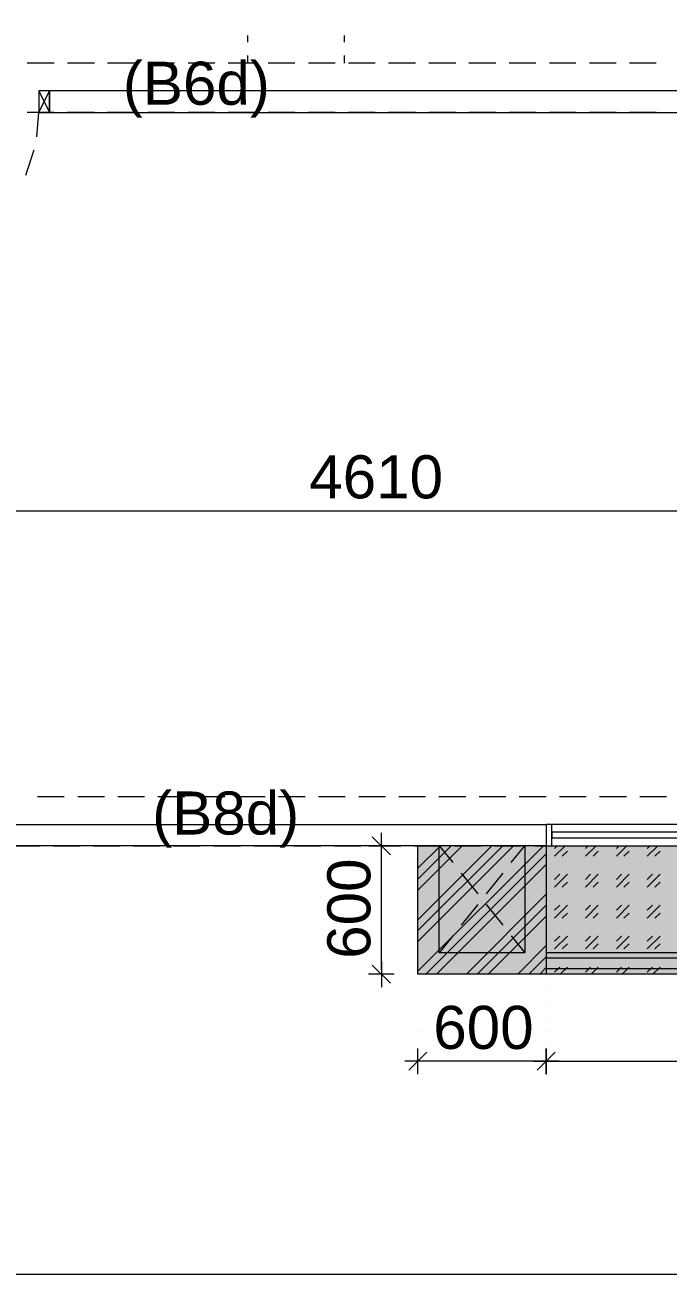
# Model space of a CAD drawing. Header units: millimetres. Extents: x -1303 to 98744, y -1303 to 90097.
# Drawn here: x 69359 to 72362, y 64032 to 69865 of the extents above; entities that cross this region are included whole.
import ezdxf

# ---------------------------------------------------------------- set-up
doc = ezdxf.new("R2010")
doc.units = ezdxf.units.MM
doc.layers.add('PDF_Geometry', color=7, linetype='Continuous')
doc.layers.add('PDF_Text', color=7, linetype='Continuous')
doc.layers.add('PDF_Solid Fills', color=192, linetype='Continuous', true_color=0xc2c0c0c0)
doc.styles.add('PDF ArialMT', font='arial.ttf')

msp = doc.modelspace()

# ---------------------------------------------------------------- linework, layer by layer
at = {"layer": 'PDF_Geometry', "color": 9, "lineweight": 0, "true_color": 0xc0c0c0}
for points in [[(74023.61861, 81272.1461), (75223.66506, 81272.1461), (75223.66506, 65432.01731), (71793.62796, 65432.01731)], [(74023.61861, 81247.60021), (75199.11916, 81247.60021), (75199.11916, 65457.40619), (71793.62796, 65457.40619)], [(74023.61861, 81197.67369), (75149.19264, 81197.67369), (75149.19264, 65507.33684), (71793.62796, 65507.33684)], [(74023.61861, 81172.2848), (75123.80375, 81172.2848), (75123.80375, 65531.87861), (71793.62796, 65531.87861)], [(67331.10529, 67357.3413), (67381.03595, 67257.47999), (68051.30424, 67257.47999), (68101.23903, 67357.3413), (68554.00753, 67357.3413), (68554.00753, 66131.90596), (71793.62796, 66131.90596), (71793.62796, 66032.04053), (66879.18391, 66032.04053), (66879.18391, 69687.19326), (66979.04522, 69687.19326), (66979.04522, 69556.8686), (68554.00753, 69556.8686), (68554.00753, 68127.4709), (68454.13795, 68127.4709), (68454.13795, 69456.99902), (66979.04522, 69456.99902), (66979.04522, 66131.90596), (68454.13795, 66131.90596), (68454.13795, 67257.47999), (68101.23903, 67257.47999), (68101.23903, 67357.3413)], [(69413.84122, 69342.74902), (69423.99843, 69456.99902), (69473.92495, 69556.8686)], [(69423.99843, 69556.8686), (69473.92495, 69456.99902)], [(69362.22046, 69163.34084), (69401.14678, 69281.82231)], [(71793.62796, 66032.04053), (71793.62796, 65432.01731), (71193.60061, 65432.01731), (71193.60061, 66032.04053)], [(71630.29444, 65953.33663), (71693.76666, 66032.04053), (71693.76666, 65531.87861), (71293.46191, 65531.87861), (71293.46191, 66032.04053), (71356.93413, 65953.33663)], [(71395.86872, 65904.24897), (71474.57262, 65806.9249)], [(71591.35985, 65904.24897), (71513.49894, 65806.9249)], [(71474.57262, 65757.84137), (71395.86872, 65660.5173)], [(71513.49894, 65757.84137), (71591.35985, 65660.5173)], [(71356.93413, 65611.43376), (71293.46191, 65531.87861)], [(71630.29444, 65611.43376), (71693.76666, 65531.87861)], [(67708.55425, 64032.24412), (74623.6377, 64032.24412)]]:
    msp.add_lwpolyline(points, dxfattribs=at)
for points in [[(73423.59126, 69456.99902), (73423.59126, 68487.14681), (73523.45256, 68487.14681), (73523.45256, 69687.19326), (72613.68408, 69687.19326), (72613.68408, 69987.62844), (72513.82278, 69987.62844), (72513.82278, 69556.8686), (69473.92495, 69556.8686), (69473.92495, 69456.99902)], [(69423.99843, 69456.99902), (69473.9299, 69456.99902), (69473.9299, 69556.86198), (69423.99843, 69556.86198)], [(71793.62796, 66032.04053), (73294.11126, 66032.04053), (73294.11126, 66131.90348), (71793.62796, 66131.90348)], [(71793.62796, 66032.04053), (71819.86314, 66032.04053), (71819.86314, 66131.90348), (71793.62796, 66131.90348)], [(71819.85984, 66069.27674), (73267.8728, 66069.27674), (73267.8728, 66095.51192), (71819.85984, 66095.51192)]]:
    msp.add_lwpolyline(points, close=True, dxfattribs=at)
at = {"layer": 'PDF_Geometry', "color": 180, "lineweight": 0, "true_color": 0x4f14ff}
for points in [[(70398.93338, 69815.83194), (70398.93338, 69784.51733)], [(70849.15637, 69815.83194), (70849.15637, 69784.51733)], [(70398.93338, 69721.89637), (70398.93338, 69687.19326)], [(70849.15637, 69721.89637), (70849.15637, 69687.19326)]]:
    msp.add_lwpolyline(points, dxfattribs=at)
at = {"layer": 'PDF_Geometry', "color": 157, "lineweight": 0, "true_color": 0x3f5f7f}
for points in [[(69495.08235, 69687.19326), (69369.83216, 69687.19326)], [(69682.96178, 69687.19326), (69557.71158, 69687.19326)], [(69869.99821, 69687.19326), (69744.73975, 69687.19326)], [(70057.86937, 69687.19326), (69932.61918, 69687.19326)], [(70244.9058, 69687.19326), (70120.4986, 69687.19326)], [(70432.78523, 69687.19326), (70307.52676, 69687.19326)], [(70619.81339, 69687.19326), (70495.40619, 69687.19326)], [(70807.69281, 69687.19326), (70682.44263, 69687.19326)], [(70994.72099, 69687.19326), (70870.31378, 69687.19326)], [(71182.60041, 69687.19326), (71057.35021, 69687.19326)], [(71370.47983, 69687.19326), (71245.22964, 69687.19326)], [(71557.508, 69687.19326), (71432.25781, 69687.19326)], [(71745.38742, 69687.19326), (71620.13723, 69687.19326)], [(71932.41559, 69687.19326), (71808.01666, 69687.19326)], [(72120.29502, 69687.19326), (71995.04482, 69687.19326)], [(72307.33145, 69687.19326), (72182.92424, 69687.19326)], [(69495.08235, 69456.99902), (69369.83216, 69456.99902)], [(69682.96178, 69456.99902), (69557.71158, 69456.99902)], [(69869.99821, 69456.99902), (69744.73975, 69456.99902)], [(70057.86937, 69456.99902), (69932.61918, 69456.99902)], [(70244.9058, 69456.99902), (70120.4986, 69456.99902)], [(70432.78523, 69456.99902), (70307.52676, 69456.99902)], [(70619.81339, 69456.99902), (70495.40619, 69456.99902)], [(70807.69281, 69456.99902), (70682.44263, 69456.99902)], [(70994.72099, 69456.99902), (70870.31378, 69456.99902)], [(71182.60041, 69456.99902), (71057.35021, 69456.99902)], [(71370.47983, 69456.99902), (71245.22964, 69456.99902)], [(71557.508, 69456.99902), (71432.25781, 69456.99902)], [(71745.38742, 69456.99902), (71620.13723, 69456.99902)], [(71932.41559, 69456.99902), (71808.01666, 69456.99902)], [(72120.29502, 69456.99902), (71995.04482, 69456.99902)], [(72307.33145, 69456.99902), (72182.92424, 69456.99902)], [(69417.22971, 66262.23477), (69542.4799, 66262.23477)], [(69605.10087, 66262.23477), (69730.35933, 66262.23477)], [(69792.9803, 66262.23477), (69917.3875, 66262.23477)], [(69980.01673, 66262.23477), (70105.26692, 66262.23477)], [(70167.88788, 66262.23477), (70292.29509, 66262.23477)], [(70354.92431, 66262.23477), (70480.17451, 66262.23477)], [(70542.80374, 66262.23477), (70667.20268, 66262.23477)], [(70729.83191, 66262.23477), (70855.0821, 66262.23477)], [(70917.71133, 66262.23477), (71042.96152, 66262.23477)], [(71104.7395, 66262.23477), (71229.98969, 66262.23477)], [(71292.61892, 66262.23477), (71417.86912, 66262.23477)], [(71480.49834, 66262.23477), (71604.90555, 66262.23477)], [(71667.52652, 66262.23477), (71792.7767, 66262.23477)], [(71855.40594, 66262.23477), (71979.81314, 66262.23477)], [(72042.4341, 66262.23477), (72167.69257, 66262.23477)], [(72230.31353, 66262.23477), (72354.72073, 66262.23477)], [(69302.97972, 66032.04053), (69427.37865, 66032.04053)], [(69490.00788, 66032.04053), (69615.25808, 66032.04053)], [(69677.8873, 66032.04053), (69802.29451, 66032.04053)], [(69864.91548, 66032.04053), (69990.16567, 66032.04053)], [(70052.7949, 66032.04053), (70177.2021, 66032.04053)], [(70239.82306, 66032.04053), (70365.08153, 66032.04053)], [(70427.70249, 66032.04053), (70552.95268, 66032.04053)], [(70614.73893, 66032.04053), (70739.98911, 66032.04053)], [(70802.61008, 66032.04053), (70927.86854, 66032.04053)], [(70990.48951, 66032.04053), (71114.89671, 66032.04053)], [(71177.52594, 66032.04053), (71302.77613, 66032.04053)], [(71365.39709, 66032.04053), (71489.8043, 66032.04053)], [(71552.43353, 66032.04053), (71677.68372, 66032.04053)], [(71740.31295, 66032.04053), (71864.71189, 66032.04053)], [(71927.34112, 66032.04053), (72052.59132, 66032.04053)], [(72115.22054, 66032.04053), (72240.47074, 66032.04053)], [(72302.24871, 66032.04053), (72427.4989, 66032.04053)]]:
    msp.add_lwpolyline(points, dxfattribs=at)
at = {"layer": 'PDF_Geometry', "color": 122, "lineweight": 0, "true_color": 0x00b88a}
msp.add_lwpolyline([(68724.10977, 67596.84149), (68703.79535, 67596.84149), (73273.79516, 67596.84149), (73253.48901, 67596.84149)], dxfattribs=at)
at = {"layer": 'PDF_Geometry', "color": 222, "lineweight": 0, "true_color": 0xb8008a}
for points in [[(71023.49836, 65971.95267), (71023.49836, 66092.12839)], [(70963.40637, 66032.04053), (71082.7391, 66032.04053)], [(71065.81317, 65989.72571), (70980.33229, 66074.35534)], [(71023.49836, 65452.32759), (71023.49836, 66012.57737)], [(70980.33229, 65474.33212), (71065.81317, 65389.70249)], [(71023.49836, 65492.10517), (71023.49836, 65371.92944)], [(71082.7391, 65432.01731), (70963.40637, 65432.01731)], [(71235.91542, 65068.10991), (71151.2858, 64983.48029)], [(71193.60061, 64965.70724), (71193.60061, 65085.88296)], [(71253.6926, 65025.7951), (71133.51688, 65025.7951)], [(71774.1648, 65025.7951), (71213.91502, 65025.7951)], [(71813.93411, 65025.7951), (75204.2019, 65025.7951)]]:
    msp.add_lwpolyline(points, dxfattribs=at)
at = {"layer": 'PDF_Geometry', "lineweight": 0}
for points in [[(71023.49836, 66032.04053), (71023.49836, 66032.04053)], [(71108.12799, 66032.04053), (71108.12799, 66032.04053)], [(71193.60061, 65950.79526), (71193.60061, 66032.04053)], [(71193.60061, 66032.04053), (71193.60061, 66032.04053)], [(71193.60061, 65927.10062), (71299.38764, 66032.04053)], [(71193.60061, 65686.75331), (71539.73908, 66032.04053)], [(71193.60061, 65446.40599), (71780.08226, 66032.04053)], [(71193.60061, 65876.32284), (71350.16542, 66032.04053)], [(71193.60061, 65635.97553), (71590.51686, 66032.04053)], [(71193.60061, 65824.69794), (71400.94319, 66032.04053)], [(71193.60061, 65584.35063), (71641.29463, 66032.04053)], [(71832.55429, 65982.957), (71881.63781, 66032.04053)], [(71832.55429, 66019.34608), (71846.09999, 66032.04053)], [(71976.42465, 65982.957), (72026.35943, 66032.04053)], [(71976.42465, 66019.34608), (71989.97035, 66032.04053)], [(72121.14627, 65982.957), (72170.2298, 66032.04053)], [(72121.14627, 66019.34608), (72133.84072, 66032.04053)], [(72265.01664, 65982.957), (72314.94316, 66032.04053)], [(72265.01664, 66019.34608), (72278.55407, 66032.04053)], [(71230.84095, 65432.01731), (71793.62796, 65994.80432)], [(71868.10038, 65982.957), (71892.64628, 66006.65164)], [(72012.81373, 65982.957), (72036.51665, 66006.65164)], [(72156.6841, 65982.957), (72181.23, 66006.65164)], [(72301.40572, 65982.957), (72325.10036, 66006.65164)], [(71281.61872, 65432.01731), (71793.62796, 65944.02654)], [(71193.60061, 65763.76709), (71193.60061, 65888.17016)], [(71832.55429, 65838.23951), (71892.64628, 65899.17449)], [(71832.55429, 65874.6286), (71856.24892, 65899.17449)], [(71868.10038, 65838.23951), (71892.64628, 65862.78127)], [(71976.42465, 65838.23951), (72036.51665, 65899.17449)], [(71976.42465, 65874.6286), (72000.97054, 65899.17449)], [(72012.81373, 65838.23951), (72036.51665, 65862.78127)], [(72121.14627, 65838.23951), (72181.23, 65899.17449)], [(72121.14627, 65874.6286), (72144.84091, 65899.17449)], [(72156.6841, 65838.23951), (72181.23, 65862.78127)], [(72265.01664, 65838.23951), (72325.10036, 65899.17449)], [(72265.01664, 65874.6286), (72289.55427, 65899.17449)], [(72301.40572, 65838.23951), (72325.10036, 65862.78127)], [(71420.40635, 65432.01731), (71793.62796, 65806.0819)], [(71471.18412, 65432.01731), (71793.62796, 65754.45701)], [(71832.55429, 65694.36915), (71892.64628, 65754.45701)], [(71832.55429, 65730.75824), (71856.24892, 65754.45701)], [(71976.42465, 65694.36915), (72036.51665, 65754.45701)], [(71976.42465, 65730.75824), (72000.97054, 65754.45701)], [(72121.14627, 65694.36915), (72181.23, 65754.45701)], [(72121.14627, 65730.75824), (72144.84091, 65754.45701)], [(72265.01664, 65694.36915), (72325.10036, 65754.45701)], [(72265.01664, 65730.75824), (72289.55427, 65754.45701)], [(71193.60061, 65575.88767), (71193.60061, 65701.13787)], [(71521.9619, 65432.01731), (71793.62796, 65703.67923)], [(71868.10038, 65694.36915), (71892.64628, 65718.06379)], [(72012.81373, 65694.36915), (72036.51665, 65718.06379)], [(72156.6841, 65694.36915), (72181.23, 65718.06379)], [(72301.40572, 65694.36915), (72325.10036, 65718.06379)], [(71660.7578, 65432.01731), (71793.62796, 65565.73046)], [(71832.55429, 65550.49878), (71892.64628, 65610.58665)], [(71832.55429, 65586.04488), (71856.24892, 65610.58665)], [(71868.10038, 65550.49878), (71892.64628, 65574.19343)], [(71976.42465, 65550.49878), (72036.51665, 65610.58665)], [(71976.42465, 65586.04488), (72000.97054, 65610.58665)], [(72012.81373, 65550.49878), (72036.51665, 65574.19343)], [(72121.14627, 65550.49878), (72181.23, 65610.58665)], [(72121.14627, 65586.04488), (72144.84091, 65610.58665)], [(72156.6841, 65550.49878), (72181.23, 65574.19343)], [(72265.01664, 65550.49878), (72325.10036, 65610.58665)], [(72265.01664, 65586.04488), (72289.55427, 65610.58665)], [(72301.40572, 65550.49878), (72325.10036, 65574.19343)], [(71302.77613, 65432.01731), (71193.60061, 65432.01731), (71193.60061, 65513.26258)], [(71711.53557, 65432.01731), (71793.62796, 65514.10969)], [(71763.15634, 65432.01731), (71793.62796, 65463.33192)], [(71832.55429, 65442.17451), (71856.24892, 65465.86916)], [(71858.79443, 65432.01731), (71892.64628, 65465.86916)], [(71976.42465, 65442.17451), (72000.97054, 65465.86916)], [(72002.6648, 65432.01731), (72036.51665, 65465.86916)], [(72121.14627, 65442.17451), (72144.84091, 65465.86916)], [(72147.37815, 65432.01731), (72181.23, 65465.86916)], [(72265.01664, 65442.17451), (72289.55427, 65465.86916)], [(72291.24851, 65432.01731), (72325.10036, 65465.86916)], [(71023.49836, 65432.01731), (71023.49836, 65432.01731)], [(71108.12799, 65432.01731), (71108.12799, 65432.01731)], [(71193.60061, 65432.01731), (71193.60061, 65432.01731)], [(71193.60061, 65432.01731), (71193.60061, 65432.01731)], [(71489.8043, 65432.01731), (71365.39709, 65432.01731)], [(71677.68372, 65432.01731), (71552.43353, 65432.01731)], [(71864.71189, 65432.01731), (71740.31295, 65432.01731)], [(71793.62796, 65432.01731), (71793.62796, 65432.01731)], [(71793.62796, 65432.01731), (71793.62796, 65432.01731)], [(72052.59132, 65432.01731), (71927.34112, 65432.01731)], [(72240.47074, 65432.01731), (72115.22054, 65432.01731)], [(72427.4989, 65432.01731), (72302.24871, 65432.01731)], [(71193.60061, 65354.1564), (71193.60061, 65354.1564)], [(71793.62796, 65354.1564), (71793.62796, 65354.1564)], [(71793.62796, 65354.1564), (71793.62796, 65354.1564)], [(71193.60061, 65291.5313), (71193.60061, 65291.5313)], [(71793.62796, 65291.5313), (71793.62796, 65291.5313)], [(71793.62796, 65291.5313), (71793.62796, 65291.5313)], [(71193.60061, 65228.9062), (71193.60061, 65228.9062)], [(71793.62796, 65228.9062), (71793.62796, 65228.9062)], [(71793.62796, 65228.9062), (71793.62796, 65228.9062)], [(71193.60061, 65166.28111), (71193.60061, 65166.28111)], [(71793.62796, 65166.28111), (71793.62796, 65166.28111)], [(71793.62796, 65166.28111), (71793.62796, 65166.28111)], [(71193.60061, 65103.65601), (71193.60061, 65103.65601)], [(71793.62796, 65103.65601), (71793.62796, 65103.65601)], [(71793.62796, 65103.65601), (71793.62796, 65103.65601)], [(71193.60061, 65025.7951), (71193.60061, 65025.7951)], [(71793.62796, 65025.7951), (71793.62796, 65025.7951)], [(71793.62796, 65025.7951), (71793.62796, 65025.7951)]]:
    msp.add_lwpolyline(points, dxfattribs=at)
at = {"layer": 'PDF_Geometry', "color": 222, "lineweight": 0, "true_color": 0xb8008a}
for points in [[(71835.94277, 65068.10991), (71751.31315, 64983.48029)], [(71793.62796, 64965.70724), (71793.62796, 65085.88296)], [(71853.71169, 65025.7951), (71733.53597, 65025.7951)]]:
    msp.add_lwpolyline(points, close=True, dxfattribs=at)
at = {"layer": 'PDF_Solid Fills', "color": 254, "lineweight": 0, "true_color": 0x00007f}
msp.add_solid([(71194.27831, 66032.71822), (71194.27831, 65432.695), (75224.26012, 66032.71822), (75224.26012, 65432.695)], dxfattribs=at)

# ---------------------------------------------------------------- texts
at = {"layer": 'PDF_Text', "color": 6, "char_height": 201.084641, "attachment_point": 4, "style": 'PDF ArialMT'}
for s, insert in [('(B6d)', (69815.98691, 69562.56294)), ('(B8d)', (69953.01287, 66154.70739))]:
    msp.add_mtext(s, dxfattribs=dict(at, insert=insert))
at = {"layer": 'PDF_Text', "char_height": 201.084641, "attachment_point": 4, "style": 'PDF ArialMT'}
for s, insert in [('4610', (70686.69921, 67753.38944)), ('600', (71265.92142, 65182.48259))]:
    msp.add_mtext(s, dxfattribs=dict(at, insert=insert))
at = {"layer": 'PDF_Text', "insert": (70872.86071, 65504.12898), "char_height": 201.084641, "attachment_point": 4, "rotation": 90, "style": 'PDF ArialMT'}
msp.add_mtext('600', dxfattribs=at)

doc.saveas('drawing.dxf')
